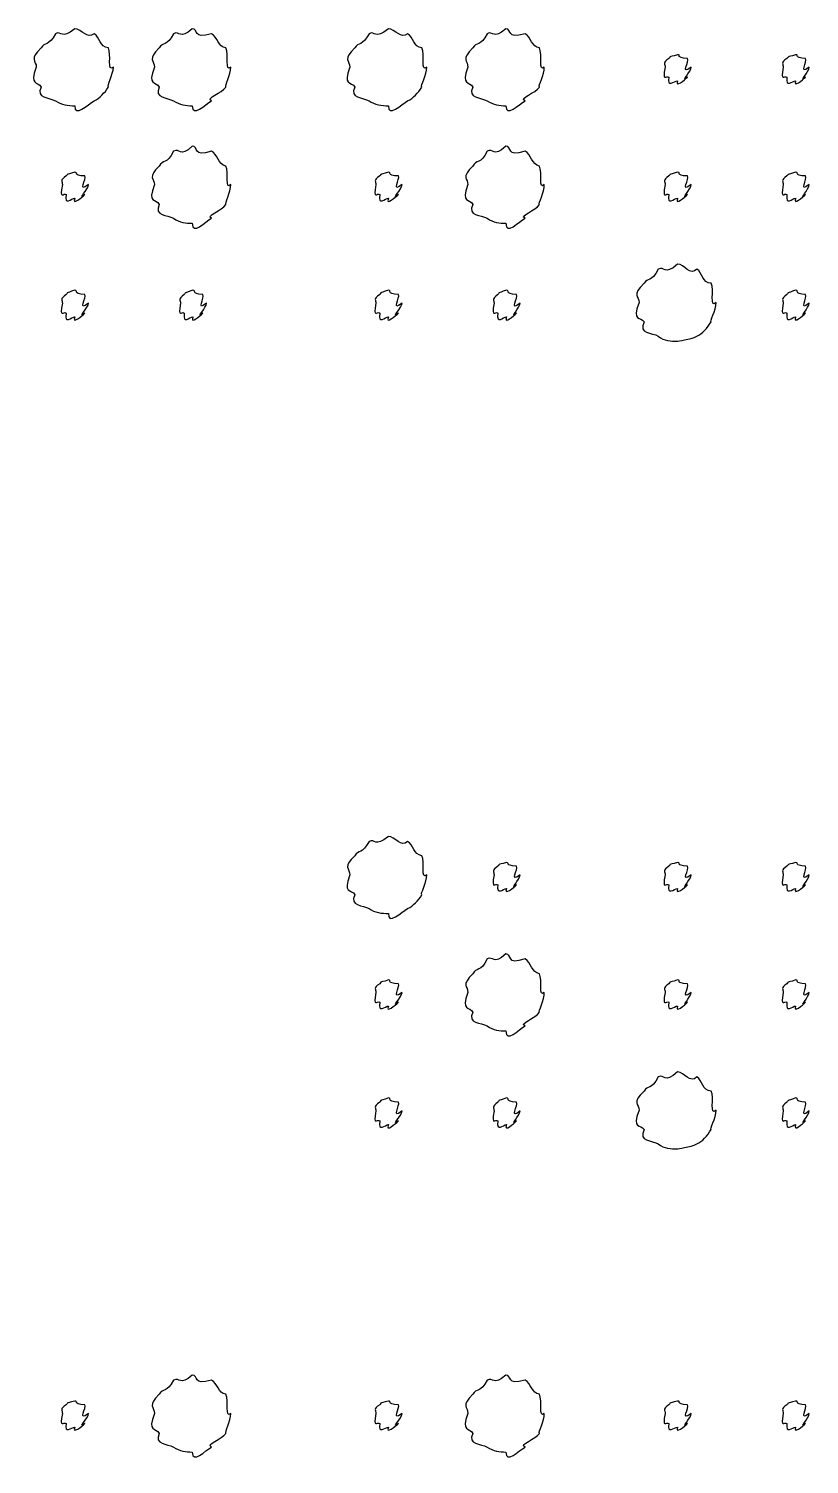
# Model space of a CAD drawing. Header units: millimetres. Extents: x -178 to -32, y 41 to 266.
# Drawn here: x -39.18 to -32.26, y 253.46 to 266.21 of the extents above; entities that cross this region are included whole.
import ezdxf

# ---------------------------------------------------------------- set-up
doc = ezdxf.new("R2010")
doc.units = ezdxf.units.MM
doc.layers.get('0').update_dxf_attribs({"linetype": 'CONTINUOUS'})

msp = doc.modelspace()

# ---------------------------------------------------------------- linework, layer by layer
at = {"color": 0}
for p, q in [((-38.772, 266.207), (-38.772, 266.207)), ((-37.7303, 266.207), (-37.7303, 266.207)), ((-35.9897, 266.207), (-35.9897, 266.207)), ((-34.948, 266.207), (-34.948, 266.207)), ((-33.4239, 265.975), (-33.4239, 265.975)), ((-32.3766, 265.975), (-32.3766, 265.975)), ((-37.7303, 265.165), (-37.7303, 265.165)), ((-34.948, 265.165), (-34.948, 265.165)), ((-38.772, 264.933), (-38.772, 264.933)), ((-35.9897, 264.933), (-35.9897, 264.933)), ((-33.4239, 264.933), (-33.4239, 264.933)), ((-32.3766, 264.933), (-32.3766, 264.933)), ((-33.4239, 264.118), (-33.4239, 264.118)), ((-38.772, 263.886), (-38.772, 263.886)), ((-37.7246, 263.886), (-37.7246, 263.886)), ((-35.9897, 263.886), (-35.9897, 263.886)), ((-34.9425, 263.886), (-34.9425, 263.886)), ((-32.3766, 263.886), (-32.3766, 263.886)), ((-35.9897, 259.037), (-35.9897, 259.037)), ((-34.9425, 258.805), (-34.9425, 258.805)), ((-33.4239, 258.805), (-33.4239, 258.805)), ((-32.3766, 258.805), (-32.3766, 258.805)), ((-34.948, 257.995), (-34.948, 257.995)), ((-35.9897, 257.763), (-35.9897, 257.763)), ((-33.4239, 257.763), (-33.4239, 257.763)), ((-32.3766, 257.763), (-32.3766, 257.763)), ((-33.4239, 256.947), (-33.4239, 256.947)), ((-35.9897, 256.716), (-35.9897, 256.716)), ((-34.9425, 256.716), (-34.9425, 256.716)), ((-32.3766, 256.716), (-32.3766, 256.716)), ((-37.7303, 254.256), (-37.7303, 254.256)), ((-34.948, 254.256), (-34.948, 254.256)), ((-38.772, 254.025), (-38.772, 254.025)), ((-35.9897, 254.025), (-35.9897, 254.025)), ((-33.4239, 254.025), (-33.4239, 254.025)), ((-32.3766, 254.025), (-32.3766, 254.025))]:
    msp.add_line(p, q, dxfattribs=at)
for points in [[(-38.772, 266.207), (-38.8948, 266.105), (-38.8878, 266.192), (-38.9428, 266.163)], [(-38.6013, 266.163), (-38.6592, 266.105), (-38.7128, 266.207), (-38.772, 266.207)], [(-37.7303, 266.207), (-37.8432, 266.105), (-37.8404, 266.192), (-37.8957, 266.163)], [(-37.5595, 266.163), (-37.7303, 266.105), (-37.671, 266.207), (-37.7303, 266.207)], [(-35.9897, 266.207), (-36.1124, 266.105), (-36.1054, 266.192), (-36.1608, 266.163)], [(-35.8189, 266.163), (-35.8768, 266.105), (-35.9304, 266.207), (-35.9897, 266.207)], [(-34.948, 266.207), (-35.061, 266.105), (-35.0582, 266.192), (-35.1133, 266.163)], [(-34.7771, 266.163), (-34.948, 266.105), (-34.8887, 266.207), (-34.948, 266.207)], [(-38.9428, 266.163), (-39.0049, 266.047), (-39.0394, 266.091), (-39.0698, 266.036)], [(-38.4743, 266.036), (-38.553, 266.047), (-38.5487, 266.132), (-38.6013, 266.163)], [(-37.8957, 266.163), (-37.9536, 266.047), (-37.9921, 266.091), (-38.0224, 266.036)], [(-37.4325, 266.036), (-37.5013, 266.047), (-37.5042, 266.132), (-37.5595, 266.163)], [(-36.1608, 266.163), (-36.2225, 266.047), (-36.2571, 266.091), (-36.2874, 266.036)], [(-35.6923, 266.036), (-35.7706, 266.047), (-35.7664, 266.132), (-35.8189, 266.163)], [(-35.1133, 266.163), (-35.1712, 266.047), (-35.2098, 266.091), (-35.2401, 266.036)], [(-34.6503, 266.036), (-34.7192, 266.047), (-34.722, 266.132), (-34.7771, 266.163)], [(-39.0698, 266.036), (-39.1813, 265.937), (-39.1139, 265.923), (-39.1139, 265.865)], [(-38.4302, 265.865), (-38.4909, 265.818), (-38.444, 265.981), (-38.4743, 266.036)], [(-38.0224, 266.036), (-38.13, 265.937), (-38.0665, 265.923), (-38.0665, 265.865)], [(-37.3884, 265.865), (-37.4435, 265.818), (-37.4022, 265.981), (-37.4325, 266.036)], [(-36.2874, 266.036), (-36.3989, 265.937), (-36.3315, 265.923), (-36.3315, 265.865)], [(-35.6482, 265.865), (-35.7085, 265.818), (-35.662, 265.981), (-35.6923, 266.036)], [(-35.2401, 266.036), (-35.3476, 265.937), (-35.2841, 265.923), (-35.2841, 265.865)], [(-34.6062, 265.865), (-34.6614, 265.818), (-34.62, 265.981), (-34.6503, 266.036)], [(-33.4239, 265.975), (-33.5176, 265.95), (-33.479, 265.964), (-33.501, 265.942)], [(-33.3357, 265.942), (-33.4514, 265.95), (-33.3867, 265.975), (-33.4239, 265.975)], [(-32.3766, 265.975), (-32.4661, 265.95), (-32.4317, 265.964), (-32.4538, 265.942)], [(-32.2884, 265.942), (-32.4, 265.95), (-32.3394, 265.975), (-32.3766, 265.975)], [(-39.1139, 265.865), (-39.1813, 265.697), (-39.0987, 265.744), (-39.0698, 265.689)], [(-38.4743, 265.689), (-38.4909, 265.697), (-38.4302, 265.801), (-38.4302, 265.865)], [(-38.0665, 265.865), (-38.13, 265.697), (-38.0513, 265.744), (-38.0224, 265.689)], [(-37.4325, 265.689), (-37.4435, 265.697), (-37.3884, 265.801), (-37.3884, 265.865)], [(-36.3315, 265.865), (-36.3989, 265.697), (-36.3164, 265.744), (-36.2874, 265.689)], [(-35.6923, 265.689), (-35.7085, 265.697), (-35.6482, 265.801), (-35.6482, 265.865)], [(-35.2841, 265.865), (-35.3476, 265.697), (-35.2691, 265.744), (-35.2401, 265.689)], [(-34.6503, 265.689), (-34.6614, 265.697), (-34.6062, 265.801), (-34.6062, 265.865)], [(-33.501, 265.942), (-33.5617, 265.906), (-33.5341, 265.894), (-33.5341, 265.865)], [(-33.5341, 265.865), (-33.5617, 265.723), (-33.5231, 265.799), (-33.501, 265.777)], [(-33.3026, 265.865), (-33.4073, 265.789), (-33.3137, 265.92), (-33.3357, 265.942)], [(-33.3357, 265.777), (-33.4073, 265.723), (-33.3026, 265.828), (-33.3026, 265.865)], [(-32.4538, 265.942), (-32.5102, 265.906), (-32.4868, 265.894), (-32.4868, 265.865)], [(-32.4868, 265.865), (-32.5102, 265.723), (-32.4758, 265.799), (-32.4538, 265.777)], [(-32.2553, 265.865), (-32.3559, 265.789), (-32.2663, 265.92), (-32.2884, 265.942)], [(-32.2884, 265.777), (-32.3559, 265.723), (-32.2553, 265.828), (-32.2553, 265.865)], [(-33.501, 265.777), (-33.5176, 265.679), (-33.4528, 265.744), (-33.4239, 265.744)], [(-33.4239, 265.744), (-33.4514, 265.679), (-33.3578, 265.755), (-33.3357, 265.777)], [(-32.4538, 265.777), (-32.4661, 265.679), (-32.4055, 265.744), (-32.3766, 265.744)], [(-32.3766, 265.744), (-32.4, 265.679), (-32.3104, 265.755), (-32.2884, 265.777)], [(-39.0698, 265.689), (-39.122, 265.591), (-38.9982, 265.596), (-38.9428, 265.567)], [(-38.9428, 265.567), (-38.8948, 265.532), (-38.8299, 265.523), (-38.772, 265.523)], [(-38.772, 265.523), (-38.7777, 265.414), (-38.6563, 265.537), (-38.6013, 265.567)], [(-38.6013, 265.567), (-38.553, 265.591), (-38.5075, 265.636), (-38.4743, 265.689)], [(-38.0224, 265.689), (-38.0721, 265.591), (-37.9508, 265.596), (-37.8957, 265.567)], [(-37.8957, 265.567), (-37.8432, 265.532), (-37.7853, 265.523), (-37.7303, 265.523)], [(-37.7303, 265.523), (-37.7303, 265.414), (-37.6146, 265.537), (-37.5595, 265.567)], [(-37.5595, 265.567), (-37.6199, 265.591), (-37.4615, 265.636), (-37.4325, 265.689)], [(-36.2874, 265.689), (-36.3396, 265.591), (-36.2158, 265.596), (-36.1608, 265.567)], [(-36.1608, 265.567), (-36.1124, 265.532), (-36.0475, 265.523), (-35.9897, 265.523)], [(-35.9897, 265.523), (-35.9953, 265.414), (-35.874, 265.537), (-35.8189, 265.567)], [(-35.8189, 265.567), (-35.7706, 265.591), (-35.7251, 265.636), (-35.6923, 265.689)], [(-35.2401, 265.689), (-35.2898, 265.591), (-35.1685, 265.596), (-35.1133, 265.567)], [(-35.1133, 265.567), (-35.061, 265.532), (-35.0031, 265.523), (-34.948, 265.523)], [(-34.948, 265.523), (-34.948, 265.414), (-34.8323, 265.537), (-34.7771, 265.567)], [(-34.7771, 265.567), (-34.8378, 265.591), (-34.6793, 265.636), (-34.6503, 265.689)], [(-37.8957, 265.121), (-37.9536, 265), (-37.9921, 265.047), (-38.0224, 264.988)], [(-37.7303, 265.165), (-37.8432, 265.057), (-37.8404, 265.15), (-37.8957, 265.121)], [(-37.5595, 265.121), (-37.7303, 265.057), (-37.671, 265.165), (-37.7303, 265.165)], [(-37.4325, 264.988), (-37.5013, 265), (-37.5042, 265.091), (-37.5595, 265.121)], [(-35.1133, 265.121), (-35.1712, 265), (-35.2098, 265.047), (-35.2401, 264.988)], [(-34.948, 265.165), (-35.061, 265.057), (-35.0582, 265.15), (-35.1133, 265.121)], [(-34.7771, 265.121), (-34.948, 265.057), (-34.8887, 265.165), (-34.948, 265.165)], [(-34.6503, 264.988), (-34.7192, 265), (-34.722, 265.091), (-34.7771, 265.121)], [(-38.772, 264.933), (-38.8659, 264.903), (-38.8271, 264.922), (-38.8493, 264.9)], [(-38.6838, 264.9), (-38.7996, 264.903), (-38.735, 264.933), (-38.772, 264.933)], [(-38.0224, 264.988), (-38.13, 264.885), (-38.0665, 264.878), (-38.0665, 264.823)], [(-37.3884, 264.823), (-37.4435, 264.768), (-37.4022, 264.933), (-37.4325, 264.988)], [(-35.9897, 264.933), (-36.0835, 264.903), (-36.0451, 264.922), (-36.0669, 264.9)], [(-35.9015, 264.9), (-36.0172, 264.903), (-35.9526, 264.933), (-35.9897, 264.933)], [(-35.2401, 264.988), (-35.3476, 264.885), (-35.2841, 264.878), (-35.2841, 264.823)], [(-34.6062, 264.823), (-34.6614, 264.768), (-34.62, 264.933), (-34.6503, 264.988)], [(-33.4239, 264.933), (-33.5176, 264.903), (-33.479, 264.922), (-33.501, 264.9)], [(-33.3357, 264.9), (-33.4514, 264.903), (-33.3867, 264.933), (-33.4239, 264.933)], [(-32.3766, 264.933), (-32.4661, 264.903), (-32.4317, 264.922), (-32.4538, 264.9)], [(-32.2884, 264.9), (-32.4, 264.903), (-32.3394, 264.933), (-32.3766, 264.933)], [(-38.8493, 264.9), (-38.91, 264.859), (-38.8825, 264.852), (-38.8825, 264.823)], [(-38.8825, 264.823), (-38.91, 264.676), (-38.8712, 264.757), (-38.8493, 264.735)], [(-38.6507, 264.823), (-38.7555, 264.742), (-38.662, 264.878), (-38.6838, 264.9)], [(-38.6838, 264.735), (-38.7555, 264.676), (-38.6507, 264.786), (-38.6507, 264.823)], [(-38.0665, 264.823), (-38.13, 264.65), (-38.0513, 264.702), (-38.0224, 264.647)], [(-37.4325, 264.647), (-37.4435, 264.65), (-37.3884, 264.76), (-37.3884, 264.823)], [(-36.0669, 264.9), (-36.1276, 264.859), (-36.1001, 264.852), (-36.1001, 264.823)], [(-36.1001, 264.823), (-36.1276, 264.676), (-36.0892, 264.757), (-36.0669, 264.735)], [(-35.8687, 264.823), (-35.9731, 264.742), (-35.8796, 264.878), (-35.9015, 264.9)], [(-35.9015, 264.735), (-35.9731, 264.676), (-35.8687, 264.786), (-35.8687, 264.823)], [(-35.2841, 264.823), (-35.3476, 264.65), (-35.2691, 264.702), (-35.2401, 264.647)], [(-34.6503, 264.647), (-34.6614, 264.65), (-34.6062, 264.76), (-34.6062, 264.823)], [(-33.501, 264.9), (-33.5617, 264.859), (-33.5341, 264.852), (-33.5341, 264.823)], [(-33.5341, 264.823), (-33.5617, 264.676), (-33.5231, 264.757), (-33.501, 264.735)], [(-33.3026, 264.823), (-33.4073, 264.742), (-33.3137, 264.878), (-33.3357, 264.9)], [(-33.3357, 264.735), (-33.4073, 264.676), (-33.3026, 264.786), (-33.3026, 264.823)], [(-32.4538, 264.9), (-32.5102, 264.859), (-32.4868, 264.852), (-32.4868, 264.823)], [(-32.4868, 264.823), (-32.5102, 264.676), (-32.4758, 264.757), (-32.4538, 264.735)], [(-32.2553, 264.823), (-32.3559, 264.742), (-32.2663, 264.878), (-32.2884, 264.9)], [(-32.2884, 264.735), (-32.3559, 264.676), (-32.2553, 264.786), (-32.2553, 264.823)], [(-38.8493, 264.735), (-38.8659, 264.632), (-38.801, 264.702), (-38.772, 264.702)], [(-38.772, 264.702), (-38.7996, 264.632), (-38.7061, 264.713), (-38.6838, 264.735)], [(-36.0669, 264.735), (-36.0835, 264.632), (-36.0186, 264.702), (-35.9897, 264.702)], [(-35.9897, 264.702), (-36.0172, 264.632), (-35.9237, 264.713), (-35.9015, 264.735)], [(-33.501, 264.735), (-33.5176, 264.632), (-33.4528, 264.702), (-33.4239, 264.702)], [(-33.4239, 264.702), (-33.4514, 264.632), (-33.3578, 264.713), (-33.3357, 264.735)], [(-32.4538, 264.735), (-32.4661, 264.632), (-32.4055, 264.702), (-32.3766, 264.702)], [(-32.3766, 264.702), (-32.4, 264.632), (-32.3104, 264.713), (-32.2884, 264.735)], [(-38.0224, 264.647), (-38.0721, 264.543), (-37.9508, 264.554), (-37.8957, 264.525)], [(-37.5595, 264.525), (-37.6199, 264.543), (-37.4615, 264.594), (-37.4325, 264.647)], [(-35.2401, 264.647), (-35.2898, 264.543), (-35.1685, 264.554), (-35.1133, 264.525)], [(-34.7771, 264.525), (-34.8378, 264.543), (-34.6793, 264.594), (-34.6503, 264.647)], [(-37.8957, 264.525), (-37.8432, 264.484), (-37.7853, 264.481), (-37.7303, 264.481)], [(-37.7303, 264.481), (-37.7303, 264.367), (-37.6146, 264.495), (-37.5595, 264.525)], [(-35.1133, 264.525), (-35.061, 264.484), (-35.0031, 264.481), (-34.948, 264.481)], [(-34.948, 264.481), (-34.948, 264.367), (-34.8323, 264.495), (-34.7771, 264.525)], [(-33.5947, 264.074), (-33.6568, 263.948), (-33.6912, 264.002), (-33.7215, 263.947)], [(-33.4239, 264.118), (-33.5465, 264.007), (-33.5396, 264.103), (-33.5947, 264.074)], [(-33.253, 264.074), (-33.3109, 264.007), (-33.3646, 264.118), (-33.4239, 264.118)], [(-33.1262, 263.947), (-33.2048, 263.948), (-33.2007, 264.043), (-33.253, 264.074)], [(-33.7215, 263.947), (-33.8332, 263.838), (-33.7656, 263.834), (-33.7656, 263.776)], [(-33.0821, 263.776), (-33.1428, 263.721), (-33.0959, 263.892), (-33.1262, 263.947)], [(-38.8493, 263.847), (-38.91, 263.805), (-38.8825, 263.799), (-38.8825, 263.77)], [(-38.772, 263.886), (-38.8659, 263.853), (-38.8271, 263.872), (-38.8493, 263.847)], [(-38.6838, 263.847), (-38.7996, 263.853), (-38.735, 263.886), (-38.772, 263.886)], [(-38.6507, 263.77), (-38.7555, 263.688), (-38.662, 263.826), (-38.6838, 263.847)], [(-37.8019, 263.847), (-37.8583, 263.805), (-37.8351, 263.799), (-37.8351, 263.77)], [(-37.7246, 263.886), (-37.8143, 263.853), (-37.78, 263.872), (-37.8019, 263.847)], [(-37.6364, 263.847), (-37.7483, 263.853), (-37.6876, 263.886), (-37.7246, 263.886)], [(-37.6036, 263.77), (-37.7042, 263.688), (-37.6146, 263.826), (-37.6364, 263.847)], [(-36.0669, 263.847), (-36.1276, 263.805), (-36.1001, 263.799), (-36.1001, 263.77)], [(-35.9897, 263.886), (-36.0835, 263.853), (-36.0451, 263.872), (-36.0669, 263.847)], [(-35.9015, 263.847), (-36.0172, 263.853), (-35.9526, 263.886), (-35.9897, 263.886)], [(-35.8687, 263.77), (-35.9731, 263.688), (-35.8796, 263.826), (-35.9015, 263.847)], [(-35.0197, 263.847), (-35.0762, 263.805), (-35.0527, 263.799), (-35.0527, 263.77)], [(-34.9425, 263.886), (-35.0321, 263.853), (-34.9976, 263.872), (-35.0197, 263.847)], [(-34.8543, 263.847), (-34.9659, 263.853), (-34.9053, 263.886), (-34.9425, 263.886)], [(-34.8212, 263.77), (-34.9218, 263.688), (-34.8323, 263.826), (-34.8543, 263.847)], [(-32.4538, 263.847), (-32.5102, 263.805), (-32.4868, 263.799), (-32.4868, 263.77)], [(-32.3766, 263.886), (-32.4661, 263.853), (-32.4317, 263.872), (-32.4538, 263.847)], [(-32.2884, 263.847), (-32.4, 263.853), (-32.3394, 263.886), (-32.3766, 263.886)], [(-32.2553, 263.77), (-32.3559, 263.688), (-32.2663, 263.826), (-32.2884, 263.847)], [(-38.8825, 263.77), (-38.91, 263.624), (-38.8712, 263.707), (-38.8493, 263.682)], [(-38.8493, 263.682), (-38.8659, 263.577), (-38.801, 263.649), (-38.772, 263.649)], [(-38.772, 263.649), (-38.7996, 263.577), (-38.7061, 263.66), (-38.6838, 263.682)], [(-38.6838, 263.682), (-38.7555, 263.624), (-38.6507, 263.737), (-38.6507, 263.77)], [(-37.8351, 263.77), (-37.8583, 263.624), (-37.8241, 263.707), (-37.8019, 263.682)], [(-37.8019, 263.682), (-37.8143, 263.577), (-37.7536, 263.649), (-37.7246, 263.649)], [(-37.7246, 263.649), (-37.7483, 263.577), (-37.6587, 263.66), (-37.6364, 263.682)], [(-37.6364, 263.682), (-37.7042, 263.624), (-37.6036, 263.737), (-37.6036, 263.77)], [(-36.1001, 263.77), (-36.1276, 263.624), (-36.0892, 263.707), (-36.0669, 263.682)], [(-36.0669, 263.682), (-36.0835, 263.577), (-36.0186, 263.649), (-35.9897, 263.649)], [(-35.9897, 263.649), (-36.0172, 263.577), (-35.9237, 263.66), (-35.9015, 263.682)], [(-35.9015, 263.682), (-35.9731, 263.624), (-35.8687, 263.737), (-35.8687, 263.77)], [(-35.0527, 263.77), (-35.0762, 263.624), (-35.0417, 263.707), (-35.0197, 263.682)], [(-35.0197, 263.682), (-35.0321, 263.577), (-34.9714, 263.649), (-34.9425, 263.649)], [(-34.9425, 263.649), (-34.9659, 263.577), (-34.8764, 263.66), (-34.8543, 263.682)], [(-34.8543, 263.682), (-34.9218, 263.624), (-34.8212, 263.737), (-34.8212, 263.77)], [(-33.7656, 263.776), (-33.8332, 263.599), (-33.7505, 263.656), (-33.7215, 263.605)], [(-33.1262, 263.605), (-33.1428, 263.599), (-33.0821, 263.712), (-33.0821, 263.776)], [(-32.4868, 263.77), (-32.5102, 263.624), (-32.4758, 263.707), (-32.4538, 263.682)], [(-32.4538, 263.682), (-32.4661, 263.577), (-32.4055, 263.649), (-32.3766, 263.649)], [(-32.3766, 263.649), (-32.4, 263.577), (-32.3104, 263.66), (-32.2884, 263.682)], [(-32.2884, 263.682), (-32.3559, 263.624), (-32.2553, 263.737), (-32.2553, 263.77)], [(-33.7215, 263.605), (-33.7739, 263.496), (-33.6499, 263.511), (-33.5947, 263.478)], [(-33.253, 263.478), (-33.2048, 263.496), (-33.1593, 263.553), (-33.1262, 263.605)], [(-33.5947, 263.478), (-33.5465, 263.434), (-33.4818, 263.434), (-33.4239, 263.434)], [(-33.4239, 263.434), (-33.4294, 263.434), (-33.3081, 263.448), (-33.253, 263.478)], [(-36.1608, 258.993), (-36.2225, 258.877), (-36.2571, 258.921), (-36.2874, 258.866)], [(-35.9897, 259.037), (-36.1124, 258.935), (-36.1054, 259.021), (-36.1608, 258.993)], [(-35.8189, 258.993), (-35.8768, 258.935), (-35.9304, 259.037), (-35.9897, 259.037)], [(-35.6923, 258.866), (-35.7706, 258.877), (-35.7664, 258.962), (-35.8189, 258.993)], [(-36.2874, 258.866), (-36.3989, 258.767), (-36.3315, 258.753), (-36.3315, 258.695)], [(-35.6482, 258.695), (-35.7085, 258.648), (-35.662, 258.811), (-35.6923, 258.866)], [(-36.3315, 258.695), (-36.3989, 258.527), (-36.3164, 258.574), (-36.2874, 258.519)], [(-35.6923, 258.519), (-35.7085, 258.527), (-35.6482, 258.632), (-35.6482, 258.695)], [(-35.0197, 258.772), (-35.0762, 258.736), (-35.0527, 258.724), (-35.0527, 258.695)], [(-35.0527, 258.695), (-35.0762, 258.553), (-35.0417, 258.629), (-35.0197, 258.607)], [(-34.9425, 258.805), (-35.0321, 258.781), (-34.9976, 258.794), (-35.0197, 258.772)], [(-34.8543, 258.772), (-34.9659, 258.781), (-34.9053, 258.805), (-34.9425, 258.805)], [(-34.8212, 258.695), (-34.9218, 258.619), (-34.8323, 258.75), (-34.8543, 258.772)], [(-34.8543, 258.607), (-34.9218, 258.553), (-34.8212, 258.658), (-34.8212, 258.695)], [(-33.501, 258.772), (-33.5617, 258.736), (-33.5341, 258.724), (-33.5341, 258.695)], [(-33.5341, 258.695), (-33.5617, 258.553), (-33.5231, 258.629), (-33.501, 258.607)], [(-33.4239, 258.805), (-33.5176, 258.781), (-33.479, 258.794), (-33.501, 258.772)], [(-33.3357, 258.772), (-33.4514, 258.781), (-33.3867, 258.805), (-33.4239, 258.805)], [(-33.3026, 258.695), (-33.4073, 258.619), (-33.3137, 258.75), (-33.3357, 258.772)], [(-33.3357, 258.607), (-33.4073, 258.553), (-33.3026, 258.658), (-33.3026, 258.695)], [(-32.4538, 258.772), (-32.5102, 258.736), (-32.4868, 258.724), (-32.4868, 258.695)], [(-32.4868, 258.695), (-32.5102, 258.553), (-32.4758, 258.629), (-32.4538, 258.607)], [(-32.3766, 258.805), (-32.4661, 258.781), (-32.4317, 258.794), (-32.4538, 258.772)], [(-32.2884, 258.772), (-32.4, 258.781), (-32.3394, 258.805), (-32.3766, 258.805)], [(-32.2553, 258.695), (-32.3559, 258.619), (-32.2663, 258.75), (-32.2884, 258.772)], [(-32.2884, 258.607), (-32.3559, 258.553), (-32.2553, 258.658), (-32.2553, 258.695)], [(-35.0197, 258.607), (-35.0321, 258.509), (-34.9714, 258.574), (-34.9425, 258.574)], [(-34.9425, 258.574), (-34.9659, 258.509), (-34.8764, 258.585), (-34.8543, 258.607)], [(-33.501, 258.607), (-33.5176, 258.509), (-33.4528, 258.574), (-33.4239, 258.574)], [(-33.4239, 258.574), (-33.4514, 258.509), (-33.3578, 258.585), (-33.3357, 258.607)], [(-32.4538, 258.607), (-32.4661, 258.509), (-32.4055, 258.574), (-32.3766, 258.574)], [(-32.3766, 258.574), (-32.4, 258.509), (-32.3104, 258.585), (-32.2884, 258.607)], [(-36.2874, 258.519), (-36.3396, 258.421), (-36.2158, 258.426), (-36.1608, 258.397)], [(-35.8189, 258.397), (-35.7706, 258.421), (-35.7251, 258.466), (-35.6923, 258.519)], [(-36.1608, 258.397), (-36.1124, 258.361), (-36.0475, 258.353), (-35.9897, 258.353)], [(-35.9897, 258.353), (-35.9953, 258.244), (-35.874, 258.367), (-35.8189, 258.397)], [(-35.1133, 257.951), (-35.1712, 257.829), (-35.2098, 257.876), (-35.2401, 257.818)], [(-34.948, 257.995), (-35.061, 257.888), (-35.0582, 257.98), (-35.1133, 257.951)], [(-34.7771, 257.951), (-34.948, 257.888), (-34.8887, 257.995), (-34.948, 257.995)], [(-34.6503, 257.818), (-34.7192, 257.829), (-34.722, 257.92), (-34.7771, 257.951)], [(-35.2401, 257.818), (-35.3476, 257.715), (-35.2841, 257.708), (-35.2841, 257.653)], [(-34.6062, 257.653), (-34.6614, 257.598), (-34.62, 257.763), (-34.6503, 257.818)], [(-36.0669, 257.73), (-36.1276, 257.689), (-36.1001, 257.682), (-36.1001, 257.653)], [(-35.9897, 257.763), (-36.0835, 257.733), (-36.0451, 257.753), (-36.0669, 257.73)], [(-35.9015, 257.73), (-36.0172, 257.733), (-35.9526, 257.763), (-35.9897, 257.763)], [(-35.8687, 257.653), (-35.9731, 257.572), (-35.8796, 257.708), (-35.9015, 257.73)], [(-33.501, 257.73), (-33.5617, 257.689), (-33.5341, 257.682), (-33.5341, 257.653)], [(-33.4239, 257.763), (-33.5176, 257.733), (-33.479, 257.753), (-33.501, 257.73)], [(-33.3357, 257.73), (-33.4514, 257.733), (-33.3867, 257.763), (-33.4239, 257.763)], [(-33.3026, 257.653), (-33.4073, 257.572), (-33.3137, 257.708), (-33.3357, 257.73)], [(-32.4538, 257.73), (-32.5102, 257.689), (-32.4868, 257.682), (-32.4868, 257.653)], [(-32.3766, 257.763), (-32.4661, 257.733), (-32.4317, 257.753), (-32.4538, 257.73)], [(-32.2884, 257.73), (-32.4, 257.733), (-32.3394, 257.763), (-32.3766, 257.763)], [(-32.2553, 257.653), (-32.3559, 257.572), (-32.2663, 257.708), (-32.2884, 257.73)], [(-36.1001, 257.653), (-36.1276, 257.506), (-36.0892, 257.587), (-36.0669, 257.565)], [(-36.0669, 257.565), (-36.0835, 257.462), (-36.0186, 257.532), (-35.9897, 257.532)], [(-35.9897, 257.532), (-36.0172, 257.462), (-35.9237, 257.543), (-35.9015, 257.565)], [(-35.9015, 257.565), (-35.9731, 257.506), (-35.8687, 257.616), (-35.8687, 257.653)], [(-35.2841, 257.653), (-35.3476, 257.479), (-35.2691, 257.532), (-35.2401, 257.477)], [(-34.6503, 257.477), (-34.6614, 257.479), (-34.6062, 257.59), (-34.6062, 257.653)], [(-33.5341, 257.653), (-33.5617, 257.506), (-33.5231, 257.587), (-33.501, 257.565)], [(-33.501, 257.565), (-33.5176, 257.462), (-33.4528, 257.532), (-33.4239, 257.532)], [(-33.4239, 257.532), (-33.4514, 257.462), (-33.3578, 257.543), (-33.3357, 257.565)], [(-33.3357, 257.565), (-33.4073, 257.506), (-33.3026, 257.616), (-33.3026, 257.653)], [(-32.4868, 257.653), (-32.5102, 257.506), (-32.4758, 257.587), (-32.4538, 257.565)], [(-32.4538, 257.565), (-32.4661, 257.462), (-32.4055, 257.532), (-32.3766, 257.532)], [(-32.3766, 257.532), (-32.4, 257.462), (-32.3104, 257.543), (-32.2884, 257.565)], [(-32.2884, 257.565), (-32.3559, 257.506), (-32.2553, 257.616), (-32.2553, 257.653)], [(-35.2401, 257.477), (-35.2898, 257.374), (-35.1685, 257.385), (-35.1133, 257.356)], [(-34.7771, 257.356), (-34.8378, 257.374), (-34.6793, 257.424), (-34.6503, 257.477)], [(-35.1133, 257.356), (-35.061, 257.314), (-35.0031, 257.312), (-34.948, 257.312)], [(-34.948, 257.312), (-34.948, 257.197), (-34.8323, 257.325), (-34.7771, 257.356)], [(-33.5947, 256.903), (-33.6568, 256.778), (-33.6912, 256.832), (-33.7215, 256.777)], [(-33.4239, 256.947), (-33.5465, 256.837), (-33.5396, 256.933), (-33.5947, 256.903)], [(-33.253, 256.903), (-33.3109, 256.837), (-33.3646, 256.947), (-33.4239, 256.947)], [(-33.1262, 256.777), (-33.2048, 256.778), (-33.2007, 256.873), (-33.253, 256.903)], [(-33.7215, 256.777), (-33.8332, 256.668), (-33.7656, 256.664), (-33.7656, 256.606)], [(-33.0821, 256.606), (-33.1428, 256.551), (-33.0959, 256.722), (-33.1262, 256.777)], [(-36.0669, 256.678), (-36.1276, 256.635), (-36.1001, 256.629), (-36.1001, 256.6)], [(-35.9897, 256.716), (-36.0835, 256.683), (-36.0451, 256.702), (-36.0669, 256.678)], [(-35.9015, 256.678), (-36.0172, 256.683), (-35.9526, 256.716), (-35.9897, 256.716)], [(-35.8687, 256.6), (-35.9731, 256.518), (-35.8796, 256.655), (-35.9015, 256.678)], [(-35.0197, 256.678), (-35.0762, 256.635), (-35.0527, 256.629), (-35.0527, 256.6)], [(-34.9425, 256.716), (-35.0321, 256.683), (-34.9976, 256.702), (-35.0197, 256.678)], [(-34.8543, 256.678), (-34.9659, 256.683), (-34.9053, 256.716), (-34.9425, 256.716)], [(-34.8212, 256.6), (-34.9218, 256.518), (-34.8323, 256.655), (-34.8543, 256.678)], [(-32.4538, 256.678), (-32.5102, 256.635), (-32.4868, 256.629), (-32.4868, 256.6)], [(-32.3766, 256.716), (-32.4661, 256.683), (-32.4317, 256.702), (-32.4538, 256.678)], [(-32.2884, 256.678), (-32.4, 256.683), (-32.3394, 256.716), (-32.3766, 256.716)], [(-32.2553, 256.6), (-32.3559, 256.518), (-32.2663, 256.655), (-32.2884, 256.678)], [(-36.1001, 256.6), (-36.1276, 256.454), (-36.0892, 256.537), (-36.0669, 256.512)], [(-35.9015, 256.512), (-35.9731, 256.454), (-35.8687, 256.567), (-35.8687, 256.6)], [(-35.0527, 256.6), (-35.0762, 256.454), (-35.0417, 256.537), (-35.0197, 256.512)], [(-34.8543, 256.512), (-34.9218, 256.454), (-34.8212, 256.567), (-34.8212, 256.6)], [(-33.7656, 256.606), (-33.8332, 256.43), (-33.7505, 256.486), (-33.7215, 256.435)], [(-33.1262, 256.435), (-33.1428, 256.43), (-33.0821, 256.542), (-33.0821, 256.606)], [(-32.4868, 256.6), (-32.5102, 256.454), (-32.4758, 256.537), (-32.4538, 256.512)], [(-32.2884, 256.512), (-32.3559, 256.454), (-32.2553, 256.567), (-32.2553, 256.6)], [(-36.0669, 256.512), (-36.0835, 256.407), (-36.0186, 256.479), (-35.9897, 256.479)], [(-35.9897, 256.479), (-36.0172, 256.407), (-35.9237, 256.49), (-35.9015, 256.512)], [(-35.0197, 256.512), (-35.0321, 256.407), (-34.9714, 256.479), (-34.9425, 256.479)], [(-34.9425, 256.479), (-34.9659, 256.407), (-34.8764, 256.49), (-34.8543, 256.512)], [(-33.7215, 256.435), (-33.7739, 256.326), (-33.6499, 256.341), (-33.5947, 256.308)], [(-33.253, 256.308), (-33.2048, 256.326), (-33.1593, 256.383), (-33.1262, 256.435)], [(-32.4538, 256.512), (-32.4661, 256.407), (-32.4055, 256.479), (-32.3766, 256.479)], [(-32.3766, 256.479), (-32.4, 256.407), (-32.3104, 256.49), (-32.2884, 256.512)], [(-33.5947, 256.308), (-33.5465, 256.264), (-33.4818, 256.264), (-33.4239, 256.264)], [(-33.4239, 256.264), (-33.4294, 256.264), (-33.3081, 256.278), (-33.253, 256.308)], [(-37.7303, 254.256), (-37.8432, 254.155), (-37.8404, 254.241), (-37.8957, 254.212)], [(-37.5595, 254.212), (-37.7303, 254.155), (-37.671, 254.256), (-37.7303, 254.256)], [(-34.948, 254.256), (-35.061, 254.155), (-35.0582, 254.241), (-35.1133, 254.212)], [(-34.7771, 254.212), (-34.948, 254.155), (-34.8887, 254.256), (-34.948, 254.256)], [(-37.8957, 254.212), (-37.9536, 254.096), (-37.9921, 254.14), (-38.0224, 254.085)], [(-37.4325, 254.085), (-37.5013, 254.096), (-37.5042, 254.182), (-37.5595, 254.212)], [(-35.1133, 254.212), (-35.1712, 254.096), (-35.2098, 254.14), (-35.2401, 254.085)], [(-34.6503, 254.085), (-34.7192, 254.096), (-34.722, 254.182), (-34.7771, 254.212)], [(-38.8493, 253.992), (-38.91, 253.956), (-38.8825, 253.944), (-38.8825, 253.915)], [(-38.772, 254.025), (-38.8659, 254), (-38.8271, 254.014), (-38.8493, 253.992)], [(-38.6838, 253.992), (-38.7996, 254), (-38.735, 254.025), (-38.772, 254.025)], [(-38.6507, 253.915), (-38.7555, 253.839), (-38.662, 253.97), (-38.6838, 253.992)], [(-38.0224, 254.085), (-38.13, 253.986), (-38.0665, 253.972), (-38.0665, 253.915)], [(-37.3884, 253.915), (-37.4435, 253.868), (-37.4022, 254.03), (-37.4325, 254.085)], [(-36.0669, 253.992), (-36.1276, 253.956), (-36.1001, 253.944), (-36.1001, 253.915)], [(-35.9897, 254.025), (-36.0835, 254), (-36.0451, 254.014), (-36.0669, 253.992)], [(-35.9015, 253.992), (-36.0172, 254), (-35.9526, 254.025), (-35.9897, 254.025)], [(-35.8687, 253.915), (-35.9731, 253.839), (-35.8796, 253.97), (-35.9015, 253.992)], [(-35.2401, 254.085), (-35.3476, 253.986), (-35.2841, 253.972), (-35.2841, 253.915)], [(-34.6062, 253.915), (-34.6614, 253.868), (-34.62, 254.03), (-34.6503, 254.085)], [(-33.501, 253.992), (-33.5617, 253.956), (-33.5341, 253.944), (-33.5341, 253.915)], [(-33.4239, 254.025), (-33.5176, 254), (-33.479, 254.014), (-33.501, 253.992)], [(-33.3357, 253.992), (-33.4514, 254), (-33.3867, 254.025), (-33.4239, 254.025)], [(-33.3026, 253.915), (-33.4073, 253.839), (-33.3137, 253.97), (-33.3357, 253.992)], [(-32.4538, 253.992), (-32.5102, 253.956), (-32.4868, 253.944), (-32.4868, 253.915)], [(-32.3766, 254.025), (-32.4661, 254), (-32.4317, 254.014), (-32.4538, 253.992)], [(-32.2884, 253.992), (-32.4, 254), (-32.3394, 254.025), (-32.3766, 254.025)], [(-32.2553, 253.915), (-32.3559, 253.839), (-32.2663, 253.97), (-32.2884, 253.992)], [(-38.8825, 253.915), (-38.91, 253.772), (-38.8712, 253.848), (-38.8493, 253.826)], [(-38.6838, 253.826), (-38.7555, 253.772), (-38.6507, 253.877), (-38.6507, 253.915)], [(-38.0665, 253.915), (-38.13, 253.746), (-38.0513, 253.793), (-38.0224, 253.738)], [(-37.4325, 253.738), (-37.4435, 253.746), (-37.3884, 253.851), (-37.3884, 253.915)], [(-36.1001, 253.915), (-36.1276, 253.772), (-36.0892, 253.848), (-36.0669, 253.826)], [(-35.9015, 253.826), (-35.9731, 253.772), (-35.8687, 253.877), (-35.8687, 253.915)], [(-35.2841, 253.915), (-35.3476, 253.746), (-35.2691, 253.793), (-35.2401, 253.738)], [(-34.6503, 253.738), (-34.6614, 253.746), (-34.6062, 253.851), (-34.6062, 253.915)], [(-33.5341, 253.915), (-33.5617, 253.772), (-33.5231, 253.848), (-33.501, 253.826)], [(-33.3357, 253.826), (-33.4073, 253.772), (-33.3026, 253.877), (-33.3026, 253.915)], [(-32.4868, 253.915), (-32.5102, 253.772), (-32.4758, 253.848), (-32.4538, 253.826)], [(-32.2884, 253.826), (-32.3559, 253.772), (-32.2553, 253.877), (-32.2553, 253.915)], [(-38.8493, 253.826), (-38.8659, 253.728), (-38.801, 253.793), (-38.772, 253.793)], [(-38.772, 253.793), (-38.7996, 253.728), (-38.7061, 253.804), (-38.6838, 253.826)], [(-38.0224, 253.738), (-38.0721, 253.64), (-37.9508, 253.646), (-37.8957, 253.617)], [(-37.5595, 253.617), (-37.6199, 253.64), (-37.4615, 253.686), (-37.4325, 253.738)], [(-36.0669, 253.826), (-36.0835, 253.728), (-36.0186, 253.793), (-35.9897, 253.793)], [(-35.9897, 253.793), (-36.0172, 253.728), (-35.9237, 253.804), (-35.9015, 253.826)], [(-35.2401, 253.738), (-35.2898, 253.64), (-35.1685, 253.646), (-35.1133, 253.617)], [(-34.7771, 253.617), (-34.8378, 253.64), (-34.6793, 253.686), (-34.6503, 253.738)], [(-33.501, 253.826), (-33.5176, 253.728), (-33.4528, 253.793), (-33.4239, 253.793)], [(-33.4239, 253.793), (-33.4514, 253.728), (-33.3578, 253.804), (-33.3357, 253.826)], [(-32.4538, 253.826), (-32.4661, 253.728), (-32.4055, 253.793), (-32.3766, 253.793)], [(-32.3766, 253.793), (-32.4, 253.728), (-32.3104, 253.804), (-32.2884, 253.826)], [(-37.8957, 253.617), (-37.8432, 253.581), (-37.7853, 253.573), (-37.7303, 253.573)], [(-37.7303, 253.573), (-37.7303, 253.464), (-37.6146, 253.587), (-37.5595, 253.617)], [(-35.1133, 253.617), (-35.061, 253.581), (-35.0031, 253.573), (-34.948, 253.573)], [(-34.948, 253.573), (-34.948, 253.464), (-34.8323, 253.587), (-34.7771, 253.617)]]:
    msp.add_open_spline(points, degree=3, dxfattribs=at)

doc.saveas('drawing.dxf')
